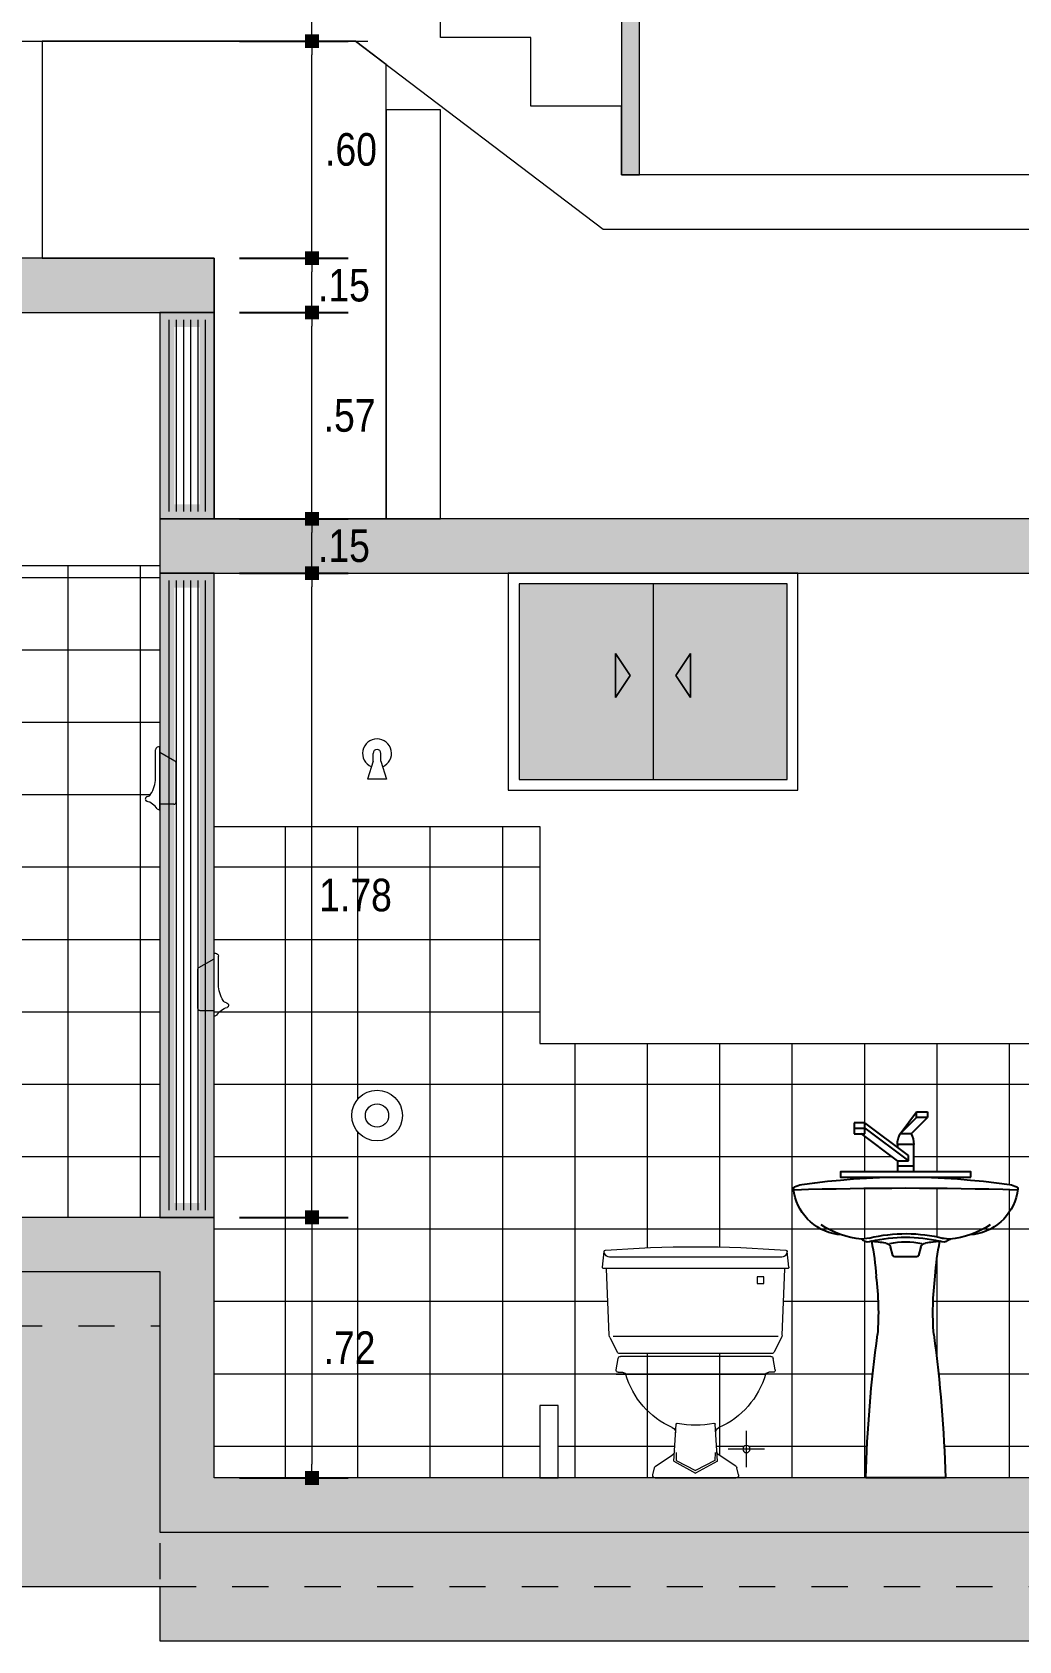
# Model space of a CAD drawing. Header units: millimetres. Extents: x 1555 to 3397, y 790 to 1592.
# Drawn here: x 1701.301 to 1704.026, y 804.462 to 808.907 of the extents above; entities that cross this region are included whole.
import ezdxf

# ---------------------------------------------------------------- set-up
doc = ezdxf.new("R2010")
doc.units = ezdxf.units.MM
for name, pattern in [('CONTINUA', [0]), ('HIDDEN2', [4.7625, 3.175, -1.5875]), ('RAYITAS', [0.375, 0.25, -0.125])]:
    doc.linetypes.add(name, pattern=pattern)
doc.layers.get('0').update_dxf_attribs({"lineweight": 5})
doc.layers.get('Defpoints').update_dxf_attribs({"lineweight": 5})
for name, color, linetype, lineweight in [('0-Hach de Muro Alto', 145, 'Continuous', 5), ('0-Muro Alto', 145, 'Continuous', 5), ('02', 2, 'Continuous', 5), ('BARANDAS', 129, 'Continuous', 9), ('CONCRETO', 139, 'Continuous', 9), ('CONCRETO DE LOSA ALIGERADO', 251, 'Continuous', 5), ('COTAS-01', 7, 'Continuous', 15), ('LOSA STDIO ARQ', 7, 'Continuous', 13), ('MARCO DE VENTANA Y PUERTA', 250, 'Continuous', 13), ('MURO ELEV', 7, 'Continuous', 20), ('PISO DE TERMINADO', 7, 'Continuous', 5), ('PISO LM02', 250, 'Continuous', 18), ('PROYECCION', 147, 'RAYITAS', 9), ('VENTANA ELEV', 144, 'Continuous', 5)]:
    doc.layers.add(name, color=color, linetype=linetype, lineweight=lineweight)
doc.layers.add('0-SANIT', color=139, linetype='CONTINUA')
for name, color, linetype, lineweight, true_color in [('APARATOS-SANITARIOS-02', 7, 'Continuous', 13, 0x474e45), ('BARANDA DETALLES', 7, 'Continuous', 13, 0x818979), ('COLUMNA ELEVACION', 7, 'Continuous', 9, 0x44484a), ('CONCRETO DE  N.P.T.', 7, 'Continuous', 20, 0x4a4747), ('ESCALERA', 7, 'Continuous', 9, 0xb55e94), ('HACH TERRENO NATURAL', 7, 'Continuous', 9, 0x99502e), ('RELLENO DE MURO CORTE', 7, 'Continuous', 5, 0x5b605f), ('TEXTURA SH', 7, 'Continuous', 5, 0x5f8f9f)]:
    doc.layers.add(name, color=color, linetype=linetype, lineweight=lineweight, true_color=true_color)
doc.styles.add('DETALLES', font='techl___.ttf')
doc.dimstyles.new('50$0', dxfattribs={"dimscale": 0, "dimtxt": 0.09, "dimasz": 0.038, "dimexe": 0.1, "dimexo": 0.05, "dimgap": 0.02, "dimtad": 2, "dimtih": 1, "dimtoh": 1, "dimlfac": -1, "dimzin": 4, "dimdsep": 46, "dimtxsty": 'DETALLES', "dimblk": 'BOXFILLED', "dimcen": 2.5, "dimclrd": 256, "dimclre": 256, "dimclrt": 256, "dimazin": 0, "dimtfac": 1, "dimtmove": 0, "dimatfit": 2, "dimldrblk": 'DOT', "dimfxl": 0.2, "dimfxlon": 1, "dimtolj": 1, "dimtzin": 0, "dimlwd": -1, "dimarcsym": 0})
pattern_1 = [(90, (-42.24095, 24.85458), (-0.02, 1e-18), [])]
pattern_2 = [(90, (0, 0), (-0.2, 1e-17), []), (180, (0, 0), (-2e-17, -0.2), [])]

# ---------------------------------------------------------------- blocks, each defined once
blk = doc.blocks.new('08')
at = {"layer": '0-SANIT'}
for p, q in [((87.0451, 233.2309), (87.0521, 233.2072)), ((87.0569, 233.2036), (87.1174, 233.2036)), ((87.0569, 233.2036), (87.0872, 233.2036)), ((87.1222, 233.2072), (87.1293, 233.2309)), ((86.9772, 232.5924), (87.1972, 232.5924))]:
    blk.add_line(p, q, dxfattribs=at)
for centre, radius, start, end in [((86.7807, 233.3922), 0.00355, 169.933, 264.4405), ((86.7827, 233.3919), 0.00562, 114.2434, 169.933), ((86.9192, 233.4065), 0.1426, 186.2712, 261.4036), ((87.0872, 223.7811), 9.6125, 88.1707, 91.8293), ((86.8141, 233.3222), 0.0821, 99.6425, 114.2434), ((87.0872, 231.4095), 2.0141, 81.8127, 98.1873), ((87.2552, 233.4065), 0.1426, 278.5964, 353.7288), ((87.3603, 233.3222), 0.0821, 65.7566, 80.3575), ((87.3916, 233.3919), 0.00562, 10.067, 65.7566), ((87.3937, 233.3922), 0.00355, 275.5595, 10.067), ((86.9923, 233.5022), 0.2519, 236.6591, 263.892), ((87.182, 233.5022), 0.2519, 276.108, 303.3409), ((86.903, 233.2938), 0.0288, 259.6849, 277.9748), ((86.9649, 233.335), 0.0826, 268.2469, 285.285), ((86.962, 233.2398), 0.0125, 48.1724, 82.5315), ((86.9831, 233.2634), 0.0192, 228.1724, 299.5084), ((87.0872, 232.8417), 0.4257, 76.3396, 104.1882), ((87.0872, 232.8417), 0.4159, 76.8563, 103.1437), ((87.1912, 233.2634), 0.0192, 240.4916, 311.8276), ((87.2095, 233.335), 0.0826, 254.715, 274.8522), ((87.2124, 233.2398), 0.0125, 106.4995, 131.8276), ((87.2713, 233.2938), 0.0288, 262.0252, 280.3151), ((86.3674, 233.1154), 0.6388, 3.0981, 11.8606), ((87.0928, 233.8562), 0.6177, 260.6623, 264.3642), ((87.0307, 233.2266), 0.015, 16.5571, 84.3642), ((87.0872, 232.9895), 0.2551, 79.8408, 100.1592), ((87.0569, 233.2086), 0.005, 196.5571, 270), ((87.1174, 233.2086), 0.005, 270, 343.4429), ((87.1437, 233.2266), 0.015, 95.6358, 163.4429), ((87.0815, 233.8562), 0.6177, 275.6358, 279.3377), ((87.8069, 233.1154), 0.6388, 168.1394, 176.9019), ((86.2051, 233.0481), 0.8067, 355.7674, 7.252), ((87.9693, 233.0481), 0.8067, 172.748, 184.2326), ((90.6851, 232.4887), 3.7094, 172.2551, 178.3973), ((83.4893, 232.4887), 3.7094, 1.6027, 7.7449)]:
    blk.add_arc(centre, radius, start, end, dxfattribs=at)
blk = doc.blocks.new('Faucet - single handle front')
for p, q in [((-2, 6), (-2, 5.5)), ((-1, 6), (-2, 6)), ((-1, 5.5), (-1, 6)), ((0.5, 4), (-1, 6)), ((-0.5, 4), (-2, 5.5)), ((-2, 5.5), (-1, 5.5)), ((-1, 5.5), (0.5, 4)), ((-0.25, 2), (3.75, 5)), ((3.75, 4.5), (-0.25, 1.5)), ((3.75, 4.5), (3.75, 5)), ((3.75, 5), (4.75, 5)), ((3.75, 4), (3.75, 4.5)), ((4.75, 4.5), (3.75, 4.5)), ((4.75, 5), (4.75, 4.5)), ((4.75, 4.5), (4.75, 4)), ((-0.75, 3), (0.75, 3)), ((-0.75, 0.5), (-0.75, 3)), ((-0.5, 4), (0.5, 4)), ((0.75, 1.5), (4.08742, 4.003)), ((0.75, 3), (0.75, 2.7386)), ((4.75, 4), (3.75, 4)), ((-0.25, 1.5), (-0.25, 2)), ((0.75, 1.5), (-0.25, 1.5)), ((0.75, 1.5), (0.75, 0.5)), ((-0.75, 1), (0.75, 1))]:
    blk.add_line(p, q)
blk.add_lwpolyline([(-6, 0), (-6, 0.5), (6, 0.5), (6, 0)], close=True)
for centre, start, end in [((1.25426, 3.0302), 151.0646, 180.8629), ((-1.25426, 3.0302), 359.1371, 28.93536)]:
    blk.add_arc(centre, 2.00448, start, end)
blk = doc.blocks.new('A$C595F2AF5')
at = {"layer": 'APARATOS-SANITARIOS-02'}
for p, q in [((-0.2499, 0.0879), (-0.2456, 0.1313)), ((-0.2299, 0.1156), (0.2443, 0.1156)), ((0.2644, 0.0879), (0.26, 0.1313)), ((-0.2469, 0.0846), (0.2614, 0.0846)), ((-0.2314, -0.1001), (-0.2392, 0.0836)), ((-0.1807, 0.0426), (-0.1807, 0.0611)), ((-0.1807, 0.0611), (-0.1623, 0.0611)), ((-0.1623, 0.0611), (-0.1623, 0.0426)), ((0.2458, -0.1001), (0.2536, 0.0836)), ((-0.1623, 0.0426), (-0.1807, 0.0426)), ((-0.2298, -0.1062), (-0.21, -0.1459)), ((-0.2209, -0.1033), (0.2353, -0.1033)), ((0.2442, -0.1062), (0.2244, -0.1459)), ((-0.2126, -0.1952), (-0.207, -0.1641)), ((-0.2028, -0.1503), (0.2172, -0.1503)), ((-0.2001, -0.1583), (0.2145, -0.1583)), ((0.2271, -0.1952), (0.2214, -0.1641)), ((-0.2067, -0.2023), (-0.1945, -0.2023)), ((-0.18, -0.2083), (0.2272, -0.2083)), ((0.2212, -0.2023), (0.2089, -0.2023)), ((-0.053, -0.4483), (-0.047, -0.3461)), ((0.0674, -0.4483), (0.0614, -0.3461)), ((-0.1328, -0.4643), (-0.1328, -0.3643)), ((-0.1827, -0.4143), (-0.0828, -0.4143)), ((-0.1039, -0.4617), (-0.058, -0.4314)), ((-0.0466, -0.4239), (-0.0462, -0.446)), ((0.0611, -0.4239), (0.0607, -0.446)), ((0.1183, -0.4617), (0.0725, -0.4314)), ((-0.111, -0.4858), (-0.1069, -0.4661)), ((-0.053, -0.4483), (0.0072, -0.4809)), ((-0.0462, -0.446), (0.0072, -0.4738)), ((0.0607, -0.446), (0.0072, -0.4738)), ((0.0674, -0.4483), (0.0072, -0.4809)), ((0.1254, -0.4858), (0.1213, -0.4661)), ((0.1186, -0.4943), (-0.1041, -0.4943))]:
    blk.add_line(p, q, dxfattribs=at)
blk.add_circle((-0.1328, -0.4143), 0.01, dxfattribs=at)
for centre, radius, start, end in [((-0.2416, 0.1309), 0.004, 94.4759, 174.2894), ((0.0072, -3.0477), 3.1923, 85.5241, 94.4759), ((0.256, 0.1309), 0.004, 5.7106, 85.5241), ((-0.2288, 0.1324), 0.0168, 183.6833, 273.6926), ((0.2433, 0.1324), 0.0168, 266.3074, 356.3167), ((-0.2469, 0.0876), 0.003, 174.2894, 270), ((-0.2382, 0.0836), 0.001, 90, 182.4366), ((0.2526, 0.0836), 0.001, 357.5634, 90), ((0.2614, 0.0876), 0.003, 270, 5.7106), ((-0.2164, -0.0995), 0.015, 182.4366, 206.5651), ((0.2308, -0.0995), 0.015, 333.4349, 357.5634), ((-0.2028, -0.1423), 0.008, 206.5651, 270), ((-0.2001, -0.1653), 0.007, 90, 169.6952), ((0.2145, -0.1653), 0.007, 10.3048, 90), ((0.2172, -0.1423), 0.008, 270, 333.4349), ((-0.2067, -0.1963), 0.006, 169.6952, 270), ((-0.1968, -0.2145), 0.0124, 29.8813, 79.4105), ((-0.1797, -0.1939), 0.0144, 226.6182, 270.887), ((0.039, -0.141), 0.2349, 196.649, 245.8175), ((-0.0246, -0.141), 0.2349, 294.1825, 343.351), ((0.1942, -0.1939), 0.0144, 269.113, 313.3818), ((0.2112, -0.2145), 0.0124, 100.5895, 150.1187), ((0.2212, -0.1963), 0.006, 270, 10.3048), ((-0.0634, -0.369), 0.015, 356.6335, 65.8175), ((-0.044, -0.3463), 0.003, 78.9143, 176.6335), ((0.0072, -0.0849), 0.2634, 258.9143, 281.0857), ((0.0584, -0.3463), 0.003, 3.3665, 101.0857), ((0.0778, -0.369), 0.015, 114.1825, 183.3665), ((-0.0663, -0.4189), 0.015, 303.4468, 356.6335), ((0.0807, -0.4189), 0.015, 183.3665, 236.5532), ((-0.1041, -0.4873), 0.007, 168.1579, 270), ((-0.1, -0.4675), 0.007, 123.4468, 168.1579), ((0.1144, -0.4675), 0.007, 11.8421, 56.5532), ((0.1186, -0.4873), 0.007, 270, 11.8421)]:
    blk.add_arc(centre, radius, start, end, dxfattribs=at)
blk = doc.blocks.new('javonerac')
at = {"layer": 'APARATOS-SANITARIOS-02'}
for p, q in [((100.6819, 69.157), (100.678, 69.157)), ((100.6819, 68.9831), (100.6819, 69.157)), ((100.6702, 69.0701), (100.6702, 69.1492)), ((100.7239, 69.1177), (100.6819, 69.1414)), ((100.7269, 69.0046), (100.7269, 69.1126)), ((100.721, 68.9988), (100.6819, 68.9988))]:
    blk.add_line(p, q, dxfattribs=at)
for centre, radius, start, end in [((100.678, 69.1492), 0.00782, 90, 180), ((100.721, 69.1126), 0.00586, 0, 60.5241), ((100.5854, 69.0726), 0.0849, 327.023, 358.3114), ((100.6451, 69.0323), 0.0129, 283.4038, 332.7883), ((100.6489, 69.0128), 0.00701, 96.114, 184.9163), ((100.6482, 69.013), 0.00638, 187.8428, 247.5619), ((100.6323, 68.9587), 0.0503, 32.7561, 74.4304), ((100.681, 68.9917), 0.00859, 222.1274, 276.5966), ((100.721, 69.0046), 0.00586, 270, 0)]:
    blk.add_arc(centre, radius, start, end, dxfattribs=at)
blk = doc.blocks.new('_BOXFILLED')
at = {"color": 0, "linetype": 'ByBlock'}
blk.add_line((-0.5, 0), (-1, 0), dxfattribs=at)
blk.add_solid([(-0.5, 0.5), (0.5, 0.5), (-0.5, -0.5), (0.5, -0.5)], dxfattribs=at)
blk = doc.blocks.new('*D449')
at = {"layer": 'COTAS-01', "lineweight": -2, "transparency": 16777216}
for p, q in [((1701.8735, 805.632), (1702.1735, 805.632)), ((1701.8735, 804.912), (1702.1735, 804.912))]:
    blk.add_line(p, q, dxfattribs=at)
at = {"layer": 'COTAS-01', "transparency": 16777216}
blk.add_line((1702.0735, 805.594), (1702.0735, 804.95), dxfattribs=at)
at = {"layer": 'Defpoints', "color": 0, "transparency": 16777216}
for p in [(1701.8031, 805.632), (1701.8031, 804.912), (1702.0735, 804.912)]:
    blk.add_point(p, dxfattribs=at)
at = {"layer": 'COTAS-01', "transparency": 16777216, "xscale": 0.038, "yscale": 0.038, "zscale": 0.038}
for p, rotation in [((1702.0735, 805.632), 90), ((1702.0735, 804.912), 270)]:
    blk.add_blockref('_BOXFILLED', p, dxfattribs=dict(at, rotation=rotation))
at = {"layer": 'COTAS-01', "transparency": 16777216, "insert": (1702.1771, 805.272), "char_height": 0.09, "attachment_point": 5, "style": 'DETALLES'}
blk.add_mtext('\\A1;.72', dxfattribs=at)
blk = doc.blocks.new('_Dot')
at = {"layer": '02', "color": 0, "lineweight": -2}
blk.add_line((-0.5, 0), (-1, 0), dxfattribs=at)
at = {"layer": '02', "color": 0, "const_width": 0.5}
blk.add_lwpolyline([(-0.25, 0, 1), (0.25, 0, 1)], format="xyb", close=True, dxfattribs=at)
blk = doc.blocks.new('*D485')
at = {"layer": 'COTAS-01', "lineweight": -2, "transparency": 16777216}
for p, q in [((1701.8735, 807.412), (1702.1735, 807.412)), ((1701.8735, 805.632), (1702.1735, 805.632))]:
    blk.add_line(p, q, dxfattribs=at)
at = {"layer": 'COTAS-01', "transparency": 16777216}
blk.add_line((1702.0735, 805.67), (1702.0735, 807.374), dxfattribs=at)
at = {"layer": 'Defpoints', "color": 0, "transparency": 16777216}
for p in [(1701.8031, 807.412), (1702.0735, 807.412), (1701.8031, 805.632)]:
    blk.add_point(p, dxfattribs=at)
at = {"layer": 'COTAS-01', "transparency": 16777216, "xscale": 0.038, "yscale": 0.038, "zscale": 0.038}
for p, rotation in [((1702.0735, 807.412), 90), ((1702.0735, 805.632), 270)]:
    blk.add_blockref('_BOXFILLED', p, dxfattribs=dict(at, rotation=rotation))
at = {"layer": 'COTAS-01', "transparency": 16777216, "insert": (1702.1937, 806.522), "char_height": 0.09, "attachment_point": 5, "style": 'DETALLES'}
blk.add_mtext('\\A1;1.78', dxfattribs=at)
blk = doc.blocks.new('*D486')
at = {"layer": 'COTAS-01', "lineweight": -2, "transparency": 16777216}
for p, q in [((1701.8735, 807.562), (1702.1735, 807.562)), ((1701.8735, 807.412), (1702.1735, 807.412))]:
    blk.add_line(p, q, dxfattribs=at)
at = {"layer": 'COTAS-01', "transparency": 16777216}
blk.add_line((1702.0735, 807.45), (1702.0735, 807.524), dxfattribs=at)
at = {"layer": 'Defpoints', "color": 0, "transparency": 16777216}
for p in [(1701.8031, 807.562), (1702.0735, 807.562), (1701.8031, 807.412)]:
    blk.add_point(p, dxfattribs=at)
at = {"layer": 'COTAS-01', "transparency": 16777216, "xscale": 0.038, "yscale": 0.038, "zscale": 0.038}
for p, rotation in [((1702.0735, 807.562), 90), ((1702.0735, 807.412), 270)]:
    blk.add_blockref('_BOXFILLED', p, dxfattribs=dict(at, rotation=rotation))
at = {"layer": 'COTAS-01', "transparency": 16777216, "insert": (1702.1617, 807.487), "char_height": 0.09, "attachment_point": 5, "style": 'DETALLES'}
blk.add_mtext('\\A1;.15', dxfattribs=at)
blk = doc.blocks.new('*D487')
at = {"layer": 'COTAS-01', "lineweight": -2, "transparency": 16777216}
for p, q in [((1701.8735, 808.132), (1702.1735, 808.132)), ((1701.8735, 807.562), (1702.1735, 807.562))]:
    blk.add_line(p, q, dxfattribs=at)
at = {"layer": 'COTAS-01', "transparency": 16777216}
blk.add_line((1702.0735, 807.6), (1702.0735, 808.094), dxfattribs=at)
at = {"layer": 'Defpoints', "color": 0, "transparency": 16777216}
for p in [(1701.8031, 808.132), (1702.0735, 808.132), (1701.8031, 807.562)]:
    blk.add_point(p, dxfattribs=at)
at = {"layer": 'COTAS-01', "transparency": 16777216, "xscale": 0.038, "yscale": 0.038, "zscale": 0.038}
for p, rotation in [((1702.0735, 808.132), 90), ((1702.0735, 807.562), 270)]:
    blk.add_blockref('_BOXFILLED', p, dxfattribs=dict(at, rotation=rotation))
at = {"layer": 'COTAS-01', "transparency": 16777216, "insert": (1702.1774, 807.847), "char_height": 0.09, "attachment_point": 5, "style": 'DETALLES'}
blk.add_mtext('\\A1;.57', dxfattribs=at)
blk = doc.blocks.new('*D488')
at = {"layer": 'COTAS-01', "lineweight": -2, "transparency": 16777216}
for p, q in [((1701.8735, 808.282), (1702.1735, 808.282)), ((1701.8735, 808.132), (1702.1735, 808.132))]:
    blk.add_line(p, q, dxfattribs=at)
at = {"layer": 'COTAS-01', "transparency": 16777216}
blk.add_line((1702.0735, 808.17), (1702.0735, 808.244), dxfattribs=at)
at = {"layer": 'Defpoints', "color": 0, "transparency": 16777216}
for p in [(1701.8031, 808.282), (1702.0735, 808.282), (1701.8031, 808.132)]:
    blk.add_point(p, dxfattribs=at)
at = {"layer": 'COTAS-01', "transparency": 16777216, "xscale": 0.038, "yscale": 0.038, "zscale": 0.038}
for p, rotation in [((1702.0735, 808.282), 90), ((1702.0735, 808.132), 270)]:
    blk.add_blockref('_BOXFILLED', p, dxfattribs=dict(at, rotation=rotation))
at = {"layer": 'COTAS-01', "transparency": 16777216, "insert": (1702.1617, 808.207), "char_height": 0.09, "attachment_point": 5, "style": 'DETALLES'}
blk.add_mtext('\\A1;.15', dxfattribs=at)
blk = doc.blocks.new('*D489')
at = {"layer": 'COTAS-01', "lineweight": -2, "transparency": 16777216}
for p, q in [((1701.8735, 808.882), (1702.1735, 808.882)), ((1701.8735, 808.282), (1702.1735, 808.282))]:
    blk.add_line(p, q, dxfattribs=at)
at = {"layer": 'COTAS-01', "transparency": 16777216}
blk.add_line((1702.0735, 808.32), (1702.0735, 808.844), dxfattribs=at)
at = {"layer": 'Defpoints', "color": 0, "transparency": 16777216}
for p in [(1701.7392, 808.882), (1702.0735, 808.882), (1701.8031, 808.282)]:
    blk.add_point(p, dxfattribs=at)
at = {"layer": 'COTAS-01', "transparency": 16777216, "xscale": 0.038, "yscale": 0.038, "zscale": 0.038}
for p, rotation in [((1702.0735, 808.882), 90), ((1702.0735, 808.282), 270)]:
    blk.add_blockref('_BOXFILLED', p, dxfattribs=dict(at, rotation=rotation))
at = {"layer": 'COTAS-01', "transparency": 16777216, "insert": (1702.1813, 808.582), "char_height": 0.09, "attachment_point": 5, "style": 'DETALLES'}
blk.add_mtext('\\A1;.60', dxfattribs=at)
blk = doc.blocks.new('*D490')
at = {"layer": 'COTAS-01', "lineweight": -2, "transparency": 16777216}
for p, q in [((1701.8735, 809.082), (1702.1735, 809.082)), ((1701.8735, 808.882), (1702.1735, 808.882))]:
    blk.add_line(p, q, dxfattribs=at)
at = {"layer": 'COTAS-01', "transparency": 16777216}
blk.add_line((1702.0735, 808.92), (1702.0735, 809.044), dxfattribs=at)
at = {"layer": 'Defpoints', "color": 0, "transparency": 16777216}
for p in [(1701.7615, 809.082), (1702.0735, 809.082), (1701.7392, 808.882)]:
    blk.add_point(p, dxfattribs=at)
at = {"layer": 'COTAS-01', "transparency": 16777216, "xscale": 0.038, "yscale": 0.038, "zscale": 0.038}
for p, rotation in [((1702.0735, 809.082), 90), ((1702.0735, 808.882), 270)]:
    blk.add_blockref('_BOXFILLED', p, dxfattribs=dict(at, rotation=rotation))
at = {"layer": 'COTAS-01', "transparency": 16777216, "insert": (1702.1776, 808.982), "char_height": 0.09, "attachment_point": 5, "style": 'DETALLES'}
blk.add_mtext('\\A1;.20', dxfattribs=at)

msp = doc.modelspace()

# ---------------------------------------------------------------- hatches: boundary and pattern name
at = {"layer": 'BARANDA DETALLES'}
h = msp.add_hatch(color=256, dxfattribs=at)
h.set_gradient(color1=(129, 137, 121), one_color=1, tint=1, name='CYLINDER')
h.paths.add_polyline_path([(1702.97814, 809.36204), (1702.92814, 809.36204), (1702.92814, 808.51204), (1702.97814, 808.51204)])
at = {"layer": 'CONCRETO', "ltscale": 0.05}
h = msp.add_hatch(dxfattribs=at)
h.set_pattern_fill('CONCRT,_O', color=256, scale=0.08, angle=75, pattern_type=2)
h.set_pattern_definition([(75, (811.03091, -700.49724), (-0.0565685425, 0.0979795897), [0.004, -0.028, 0, -0.04, 0, -0.008]), (75, (811.00773, -700.49103), (-0.0565685425, 0.0979795897), [0, -0.028, 0.004, -0.04, 0, -0.008]), (75, (810.992275, -700.48689), (-0.0565685425, 0.0979795897), [0, -0.032, 0, -0.036, 0.004, -0.008]), (75, (810.961366, -700.47861), (-0.0565685425, 0.0979795897), [0, -0.032, 0.004, -0.036, 0, -0.008]), (165, (811.03478, -700.49828), (-0.0979795897, -0.0565685425), [0.004, -0.076]), (165, (811.04306, -700.46737), (-0.0979795897, -0.0565685425), [-0.028, 0.004, -0.024, 0, -0.02, 0.004]), (165, (811.05341, -700.42873), (-0.0979795897, -0.0565685425), [0, -0.04, 0.004, -0.02, 0, -0.016]), (165, (811.036847, -700.49055), (-0.0489897949, -0.02828427125), [0, -0.012, 0, -0.012, 0, -0.016]), (165, (811.035054, -700.48179), (-0.0489897949, -0.02828427125), [0, -0.016, 0, -0.012, 0, -0.012]), (165, (811.040988, -700.475096), (-0.0489897949, -0.02828427125), [0, -0.016, 0, -0.016, 0, -0.008]), (165, (811.0374, -700.45757), (-0.0489897949, -0.02828427125), [0, -0.012, 0, -0.016, 0, -0.012]), (120, (811.034776, -700.49828), (-0.077274066, 0.0207055236), [0.0056568, -0.03394112, 0.0056568, -0.0678823648]), (210, (811.04306, -700.46737), (-0.077274066, 0.0207055236), [-0.056568, 0.0056568, -0.0452554848, 0.0056568])])
h.paths.add_polyline_path([(1691.22814, 805.58204), (1691.22814, 805.48204), (1701.65314, 805.48204), (1701.65314, 804.76204), (1709.12814, 804.76204), (1709.12814, 804.86204), (1701.75314, 804.86204), (1701.75314, 805.58204)])
at = {"layer": 'CONCRETO DE  N.P.T.', "ltscale": 0.05}
h = msp.add_hatch(dxfattribs=at)
h.set_pattern_fill('SAND,_O', color=256, scale=0.05, pattern_type=2)
h.set_pattern_definition([(0, (810.89244, -699.956745), (0.0295, 0.0215), [0, -0.012, 0, -0.016, 0, -0.028]), (10, (810.91294, -699.933745), (0.01654435144, 0.0415034268), [0, -0.031, 0, -0.007, 0, -0.0265]), (20, (810.89594, -699.938745), (0.0105370084, 0.0485306239), [0, -0.0215, 0, -0.0145, 0, -0.0315]), (30, (810.91544, -699.943745), (0.0011865335, 0.0399448637), [0, -0.028, 0, -0.0355, 0, -0.0255]), (40, (810.90694, -699.948745), (0.01400418, 0.04242797358), [0, -0.0205, 0, -0.0165, 0, -0.0285]), (50, (810.92794, -699.953745), (-0.00770419094, 0.03126732227), [0, -0.006, 0, -0.0395, 0, -0.0235]), (60, (810.91844, -699.958745), (-0.007511851, 0.05398909236), [0, -0.0075, 0, -0.0235, 0, -0.027]), (70, (810.90644, -699.963745), (-0.01408848712, 0.02853970095), [0, -0.014, 0, -0.016, 0, -0.0365]), (80, (810.90994, -699.968745), (-0.01709383663, 0.03550775618), [0, -0.018, 0, -0.0215]), (90, (810.93144, -699.973745), (-0.0335, 0.023), [0, -0.0275, 0, -0.0155, 0, -0.0365]), (100, (810.88944, -699.968745), (-0.0302947045, 0.01344361854), [0, -0.014, 0, -0.029, 0, -0.033]), (110, (810.89444, -699.963745), (-0.0313622299, 0.0247671261), [0, -0.024, 0, -0.019, 0, -0.0265]), (120, (810.89944, -699.958745), (-0.0445967875, 0.01524390183), [0, -0.033, 0, -0.0105, 0, -0.038]), (130, (810.90444, -699.953745), (-0.0330326731, -0.00030415074), [0, -0.019, 0, -0.007, 0, -0.039]), (140, (810.90944, -699.948745), (-0.0519419007, -0.0066737509), [0, -0.0055, 0, -0.029, 0, -0.024]), (150, (810.91444, -699.943745), (-0.0401996732, -0.0166278764), [0, -0.014, 0, -0.0165, 0, -0.032]), (160, (810.91944, -699.938745), (-0.0494754931, -0.0277520374), [0, -0.0295, 0, -0.012, 0, -0.0205]), (170, (810.92444, -699.933745), (-0.02423954834, -0.02517328537), [0, -0.019, 0, -0.011, 0, -0.0385])])
h.paths.add_polyline_path([(1691.22814, 805.63204), (1691.22814, 805.58204), (1701.75314, 805.58204), (1701.75314, 804.86204), (1709.12814, 804.86204), (1709.12814, 804.91204), (1701.80314, 804.91204), (1701.80314, 805.63204)])
at = {"layer": 'CONCRETO DE LOSA ALIGERADO'}
h = msp.add_hatch(dxfattribs=at)
h.set_pattern_fill('CONCRETE', color=256, scale=0.18, style=0, pattern_type=2)
h.set_pattern_definition([(45, (278.07152, -152.53858), (0, 0.180000819), [0.0254556, -0.050913, 0.0127278, -0.0763668, 0.0254556, -0.063639641]), (135, (278.18852, -152.52958), (-0.180000819, 0), [0.02545578, -0.0381834, 0.0127278, -0.063639, 0.02545578, -0.089096681]), (63.434949, (278.04452, -152.56558), (9e-12, 0.18), [0.020124, -0.080496, 0.020124, -0.080502118]), (116.565051, (278.04452, -152.56558), (-7e-11, 0.18), [0.020124, -0.080496, 0.020124, -0.080502118]), (0, (278.04452, -152.54758), (0, 0.18), [0.009, -0.072, 0.018, -0.072, 0.009]), (0, (278.04452, -152.52058), (0, 0.18), [-0.027, 0.018, -0.072, 0, -0.063, 0]), (0, (278.04452, -152.51158), (0, 0.18), [-0.072, 0, -0.054, 0.018, -0.036, 0]), (0, (278.04452, -152.48458), (0, 0.18), [-0.036, 0, -0.045, 0.018, -0.081, 0]), (0, (278.04452, -152.45758), (0, 0.18), [-0.036, 0.018, -0.072, 0.018, -0.036, 0]), (0, (278.04452, -152.41258), (0, 0.18), [-0.027, 0.018, -0.036, 0, -0.099, 0]), (0, (278.04452, -152.40358), (0, 0.18), [-0.036, 0, -0.108, 0.018, -0.018, 0]), (90, (278.05352, -152.52958), (-0.18, 0), [-0.054, 0, -0.054, 0, -0.072, 0]), (90, (278.07152, -152.56558), (-0.18, 0), [-0.027, 0.018, -0.072, 0, -0.063, 0]), (90, (278.08952, -152.56558), (-0.18, 0), [-0.072, 0, -0.063, 0.018, -0.027, 0]), (90, (278.18852, -152.56558), (-0.18, 0), [-0.036, 0.018, -0.09, 0.018, -0.018, 0]), (90, (278.06252, -152.54758), (-0.18, 0), [-0.054, 0, -0.063, 0, -0.063, 0]), (90, (278.08052, -152.54758), (-0.18, 0), [-0.045, 0, -0.099, 0, -0.036, 0]), (90, (278.09852, -152.53858), (-0.18, 0), [-0.09, 0, -0.027, 0, -0.063, 0]), (90, (278.10752, -152.55658), (-0.18, 0), [-0.081, 0, -0.036, 0, -0.045, 0]), (90, (278.12552, -152.52958), (-0.18, 0), [-0.072, 0, -0.027, 0, -0.072, 0]), (90, (278.13452, -152.52058), (-0.18, 0), [-0.081, 0, -0.036, 0, -0.063, 0]), (90, (278.14352, -152.56558), (-0.18, 0), [-0.108, 0, -0.045, 0, -0.027, 0]), (90, (278.15252, -152.53858), (-0.18, 0), [-0.036, 0, -0.072, 0, -0.072, 0]), (90, (278.16152, -152.54758), (-0.18, 0), [-0.081, 0, -0.045, 0, -0.054, 0]), (90, (278.17052, -152.55658), (-0.18, 0), [-0.072, 0, -0.054, 0, -0.054, 0]), (90, (278.18852, -152.54758), (-0.18, 0), [-0.054, 0, -0.054, 0, -0.072, 0]), (90, (278.20652, -152.53858), (-0.18, 0), [-0.072, 0, -0.036, 0, -0.072, 0]), (90, (278.21552, -152.52958), (-0.18, 0), [-0.027, 0, -0.108, 0, -0.045, 0])])
h.paths.add_polyline_path([(1699.22814, 808.28204), (1699.22814, 808.13204), (1701.80314, 808.13204), (1701.80314, 808.28204)])
h = msp.add_hatch(dxfattribs=at)
h.set_pattern_fill('CONCRETE', color=256, scale=0.18, style=0, pattern_type=2)
h.set_pattern_definition([(45, (280.64652, -153.25858), (0, 0.180000819), [0.0254556, -0.050913, 0.0127278, -0.0763668, 0.0254556, -0.063639641]), (135, (280.76352, -153.24958), (-0.180000819, 0), [0.02545578, -0.0381834, 0.0127278, -0.063639, 0.02545578, -0.089096681]), (63.434949, (280.61952, -153.28558), (9e-12, 0.18), [0.020124, -0.080496, 0.020124, -0.080502118]), (116.565051, (280.61952, -153.28558), (-7e-11, 0.18), [0.020124, -0.080496, 0.020124, -0.080502118]), (0, (280.61952, -153.26758), (0, 0.18), [0.009, -0.072, 0.018, -0.072, 0.009]), (0, (280.61952, -153.24058), (0, 0.18), [-0.027, 0.018, -0.072, 0, -0.063, 0]), (0, (280.61952, -153.23158), (0, 0.18), [-0.072, 0, -0.054, 0.018, -0.036, 0]), (0, (280.61952, -153.20458), (0, 0.18), [-0.036, 0, -0.045, 0.018, -0.081, 0]), (0, (280.61952, -153.17758), (0, 0.18), [-0.036, 0.018, -0.072, 0.018, -0.036, 0]), (0, (280.61952, -153.13258), (0, 0.18), [-0.027, 0.018, -0.036, 0, -0.099, 0]), (0, (280.61952, -153.12358), (0, 0.18), [-0.036, 0, -0.108, 0.018, -0.018, 0]), (90, (280.62852, -153.24958), (-0.18, 0), [-0.054, 0, -0.054, 0, -0.072, 0]), (90, (280.64652, -153.28558), (-0.18, 0), [-0.027, 0.018, -0.072, 0, -0.063, 0]), (90, (280.66452, -153.28558), (-0.18, 0), [-0.072, 0, -0.063, 0.018, -0.027, 0]), (90, (280.76352, -153.28558), (-0.18, 0), [-0.036, 0.018, -0.09, 0.018, -0.018, 0]), (90, (280.63752, -153.26758), (-0.18, 0), [-0.054, 0, -0.063, 0, -0.063, 0]), (90, (280.65552, -153.26758), (-0.18, 0), [-0.045, 0, -0.099, 0, -0.036, 0]), (90, (280.67352, -153.25858), (-0.18, 0), [-0.09, 0, -0.027, 0, -0.063, 0]), (90, (280.68252, -153.27658), (-0.18, 0), [-0.081, 0, -0.036, 0, -0.045, 0]), (90, (280.70052, -153.24958), (-0.18, 0), [-0.072, 0, -0.027, 0, -0.072, 0]), (90, (280.70952, -153.24058), (-0.18, 0), [-0.081, 0, -0.036, 0, -0.063, 0]), (90, (280.71852, -153.28558), (-0.18, 0), [-0.108, 0, -0.045, 0, -0.027, 0]), (90, (280.72752, -153.25858), (-0.18, 0), [-0.036, 0, -0.072, 0, -0.072, 0]), (90, (280.73652, -153.26758), (-0.18, 0), [-0.081, 0, -0.045, 0, -0.054, 0]), (90, (280.74552, -153.27658), (-0.18, 0), [-0.072, 0, -0.054, 0, -0.054, 0]), (90, (280.76352, -153.26758), (-0.18, 0), [-0.054, 0, -0.054, 0, -0.072, 0]), (90, (280.78152, -153.25858), (-0.18, 0), [-0.072, 0, -0.036, 0, -0.072, 0]), (90, (280.79052, -153.24958), (-0.18, 0), [-0.027, 0, -0.108, 0, -0.045, 0])])
h.paths.add_polyline_path([(1701.65314, 807.41204), (1704.27814, 807.41204), (1704.27814, 807.56204), (1701.65314, 807.56204)])
at = {"layer": 'HACH TERRENO NATURAL'}
h = msp.add_hatch(dxfattribs=at)
h.set_pattern_fill('EARTH', color=256, scale=0.04, angle=30, style=0)
h.set_pattern_definition([(30, (-30.55552, 0), (0.092970453, 0.346970453), [0.254, -0.254]), (30, (-30.60315, 0.0825), (0.092970453, 0.346970453), [0.254, -0.254]), (30, (-30.65077, 0.16498), (0.092970453, 0.346970453), [0.254, -0.254]), (120, (-30.63915, 0.20835), (-0.346970453, 0.092970453), [0.254, -0.254]), (120, (-30.55666, 0.25597), (-0.346970453, 0.092970453), [0.254, -0.254]), (120, (-30.47418, 0.3036), (-0.346970453, 0.092970453), [0.254, -0.254])])
h.paths.add_polyline_path([(1689.35293, 804.88204), (1689.35293, 805.18204), (1690.37814, 805.18204), (1690.37814, 805.33204), (1691.22814, 805.33204), (1691.22814, 805.48204), (1701.65314, 805.48204), (1701.65314, 804.76204), (1709.12814, 804.76204), (1709.12814, 804.61204), (1704.42814, 804.61204), (1704.42814, 804.46204), (1701.65314, 804.46204), (1701.65314, 804.61204), (1691.22814, 804.61204), (1691.22814, 805.03204), (1690.52814, 805.03204), (1690.52814, 804.88204)])
at = {"layer": 'PISO DE TERMINADO'}
h = msp.add_hatch(color=142, dxfattribs=at)
h.set_gradient(color1=(43, 165, 202), one_color=1, tint=1)
h.paths.add_polyline_path([(1703.38564, 807.38204), (1702.64564, 807.38204), (1702.64564, 806.84204), (1703.38564, 806.84204)])
at = {"layer": 'RELLENO DE MURO CORTE'}
h = msp.add_hatch(dxfattribs=at)
h.set_pattern_fill('_USER', color=256, scale=0.02, angle=90, style=0, pattern_type=0)
h.set_pattern_definition(pattern_1)
h.paths.add_polyline_path([(1701.78314, 808.11204), (1701.67314, 808.11204), (1701.67314, 807.58204), (1701.78314, 807.58204)])
h = msp.add_hatch(dxfattribs=at)
h.set_pattern_fill('_USER', color=256, scale=0.02, angle=90, style=0, pattern_type=0)
h.set_pattern_definition(pattern_1)
h.paths.add_polyline_path([(1701.78314, 807.39204), (1701.67314, 807.39204), (1701.67314, 805.65204), (1701.78314, 805.65204)])
at = {"layer": 'TEXTURA SH'}
h = msp.add_hatch(dxfattribs=at)
h.set_pattern_fill('_USER', color=256, scale=0.2, angle=90, style=0, double=1, pattern_type=0)
h.set_pattern_definition(pattern_2)
h.paths.add_polyline_path([(1701.65314, 806.75793, -0.3176272), (1701.64444, 806.76268, 0.1646709), (1701.61827, 806.78157, -0.3244983), (1701.61308, 806.78698, -0.4081041), (1701.61932, 806.79455, 0.1574969), (1701.62607, 806.79865, 0.1465115), (1701.64142, 806.84488), (1701.64142, 806.92402, -0.4142136), (1701.64923, 806.93184), (1701.65314, 806.93184), (1701.65314, 807.41204), (1701.65314, 807.43204), (1700.75314, 807.43204), (1700.75314, 806.83204), (1699.22814, 806.83204), (1699.22814, 805.63204), (1699.63314, 805.63204, -0.0268068), (1699.66553, 806.02817, 0.0501532), (1699.66127, 806.18955, 0.0382523), (1699.64857, 806.28632, -0.3217193), (1699.62628, 806.28872, 0.1780193), (1699.61833, 806.29207, 0.0684519), (1699.64071, 806.29448, -0.1232827), (1699.84748, 806.29401, 0.0761372), (1699.87242, 806.29233, 0.0521535), (1699.92331, 806.30485, 0.0705027), (1699.93139, 806.30488, 0.3377696), (1700.05266, 806.42823, 0.0160107), (1699.4372, 806.42834, -0.4189018), (1699.43325, 806.4315, 0.3463371), (1699.55596, 806.30473, 0.0610836), (1699.56297, 806.30485, 0.055536), (1699.61723, 806.29188, -0.1995206), (1699.62628, 806.28872, 0.3217193), (1699.64857, 806.28632, -0.1152059), (1699.83771, 806.28632, 0.3699824), (1699.86227, 806.29113, 0.0067716), (1699.86905, 806.29188, 0.1995206), (1699.86, 806.28872, -0.3217193), (1699.83771, 806.28632, 0.0382523), (1699.82501, 806.18955, 0.0501532), (1699.82075, 806.02817, -0.0268068), (1699.85314, 805.63204), (1700.70314, 805.63204), (1700.70314, 805.83204), (1700.75314, 805.83204), (1700.75314, 805.63204), (1701.65314, 805.63204)])
h.paths.add_polyline_path([(1701.1331, 806.6334, -1), (1701.27318, 806.6334, -1)], flags=16)
h.paths.add_polyline_path([(1701.17104, 806.6334, -1), (1701.23524, 806.6334, -1)], flags=0)
h.paths.add_polyline_path([(1700.58027, 806.21424, -0.4437164), (1700.57728, 806.21095), (1700.5696, 806.21095), (1700.56174, 806.02618, -0.1056707), (1700.56017, 806.02011), (1700.54032, 805.98041, -0.284079), (1700.53316, 805.97598), (1700.11312, 805.97598, -0.284079), (1700.10596, 805.98041), (1700.08611, 806.02011, -0.1056707), (1700.08454, 806.02618), (1700.07668, 806.21095), (1700.069, 806.21095, -0.4437164), (1700.06601, 806.21424), (1700.07035, 806.25761, -0.3630491), (1700.07401, 806.2612, -0.0390792), (1700.57227, 806.2612, -0.3630491), (1700.57593, 806.25761)], flags=16)
h.paths.add_polyline_path([(1700.5581, 806.24194), (1700.08818, 806.24194, -0.0322352), (1700.08602, 806.24194), (1700.56026, 806.24194, -0.0322352)], flags=0)
h.paths.add_polyline_path([(1700.12937, 805.91971, 0.2198861), (1700.2587, 805.77102, -0.3113887), (1700.26753, 805.75645), (1700.26892, 805.78016, -0.4542476), (1700.27249, 805.78293, 0.097044), (1700.37379, 805.78293, -0.4542476), (1700.37736, 805.78016), (1700.37875, 805.75645, -0.3113887), (1700.38758, 805.77102, 0.2178912), (1700.5164, 805.91799), (1700.13619, 805.91799, -0.1240474)], flags=16)
h.paths.add_polyline_path([(1700.15367, 806.16895), (1700.13517, 806.16895), (1700.13517, 806.18745), (1700.15367, 806.18745)], flags=0)
h.paths.add_polyline_path([(1700.19316, 805.71203, -1), (1700.17316, 805.71203, -1)], flags=16)
h.paths.add_polyline_path([(1699.56314, 806.46321), (1699.56314, 806.47821), (1699.72064, 806.47821), (1699.72063, 806.55412, -0.1269277), (1699.72814, 806.58321), (1699.68314, 806.62821), (1699.68314, 806.64321), (1699.71314, 806.64321), (1699.75814, 806.58321, -0.1269258), (1699.76565, 806.55412), (1699.76564, 806.54571), (1699.85564, 806.61321), (1699.88564, 806.61321), (1699.88564, 806.59821), (1699.88564, 806.58321), (1699.86564, 806.58321), (1699.76564, 806.50821), (1699.76564, 806.47821), (1699.92314, 806.47821), (1699.92314, 806.46321)], flags=16)
h = msp.add_hatch(dxfattribs=at)
h.set_pattern_fill('_USER', color=256, scale=0.2, angle=90, style=0, double=1, pattern_type=0)
h.set_pattern_definition(pattern_2)
h.paths.add_polyline_path([(1704.12814, 806.11204), (1702.70314, 806.11204), (1702.70314, 806.71204), (1701.80314, 806.71204), (1701.80314, 805.63204), (1701.80314, 804.91204), (1702.70314, 804.91204), (1702.70314, 805.11204), (1702.75314, 805.11204), (1702.75314, 804.91204), (1703.02178, 804.91204, -0.47613), (1703.01493, 804.92047), (1703.01907, 804.94022, -0.1976025), (1703.02206, 804.94462), (1703.06788, 804.97489, 0.236329), (1703.07459, 804.98652), (1703.07892, 805.06016, -0.4542476), (1703.08249, 805.06293, 0.097044), (1703.18379, 805.06293, -0.4542476), (1703.18736, 805.06016), (1703.19169, 804.98652, 0.236329), (1703.1984, 804.97489), (1703.24422, 804.94462, -0.1976025), (1703.24721, 804.94022), (1703.25135, 804.92047, -0.47613), (1703.2445, 804.91204), (1703.60314, 804.91204, -0.0268068), (1703.63553, 805.30817, 0.0501532), (1703.63127, 805.46955, 0.0382523), (1703.61857, 805.56632, -0.3217193), (1703.59628, 805.56872, 0.1780193), (1703.58833, 805.57207, 0.0684519), (1703.61071, 805.57448, -0.1232827), (1703.81748, 805.57401, 0.0761372), (1703.84242, 805.57233, -0.0076364), (1703.83478, 805.57139, 0.1109665), (1703.83, 805.56872, -0.3217193), (1703.80771, 805.56632, 0.0382523), (1703.79501, 805.46955, 0.0501532), (1703.79075, 805.30817, -0.0268068), (1703.82314, 804.91204), (1704.12814, 804.91204)])
h.paths.add_polyline_path([(1702.1831, 805.9134, -1), (1702.32318, 805.9134, -1)], flags=16)
h.paths.add_polyline_path([(1702.88035, 805.53761, -0.3630491), (1702.88401, 805.5412, -0.0390792), (1703.38227, 805.5412, -0.3630491), (1703.38593, 805.53761), (1703.39027, 805.49424, -0.4437164), (1703.38728, 805.49095), (1703.3796, 805.49095), (1703.37174, 805.30618, -0.1056707), (1703.37017, 805.30011), (1703.35032, 805.26041, -0.284079), (1703.34316, 805.25598), (1702.92312, 805.25598, -0.284079), (1702.91596, 805.26041), (1702.89611, 805.30011, -0.1056707), (1702.89454, 805.30618), (1702.88668, 805.49095), (1702.879, 805.49095, -0.4437164), (1702.87601, 805.49424)], flags=16)
h.paths.add_polyline_path([(1702.22104, 805.9134, -1), (1702.28524, 805.9134, -1)], flags=0)
h.paths.add_polyline_path([(1702.93774, 805.20073, -0.0705128), (1702.93988, 805.19799), (1702.94619, 805.19799, -0.1581936)], flags=16)
h.paths.add_polyline_path([(1703.30261, 805.46745), (1703.32111, 805.46745), (1703.32111, 805.44895), (1703.30261, 805.44895)], flags=0)
h.paths.add_polyline_path([(1703.72814, 805.86321), (1703.77314, 805.90821), (1703.74314, 805.90821), (1703.69814, 805.86321)], flags=16)
h.paths.add_polyline_path([(1703.40314, 805.71247, -0.2478898), (1703.40636, 805.71661, -0.070432), (1703.42847, 805.72299, -0.0354689), (1703.71314, 805.74321), (1703.53314, 805.74321), (1703.53314, 805.75821), (1703.69064, 805.75821), (1703.69064, 805.78821), (1703.59064, 805.86321), (1703.57064, 805.86321), (1703.57064, 805.87821), (1703.57064, 805.89321), (1703.60064, 805.89321), (1703.69064, 805.82571), (1703.69064, 805.83321), (1703.73564, 805.83321), (1703.73564, 805.75821), (1703.89314, 805.75821), (1703.89314, 805.74321), (1703.71314, 805.74321, -0.0357389), (1703.99996, 805.72268, -0.0637947), (1704.01992, 805.71661, -0.2478898), (1704.02314, 805.71247, -0.4732854), (1704.01953, 805.70833, 0.0159294), (1703.4072, 805.70834, -0.516579)], flags=16)
h.paths.add_polyline_path([(1703.28312, 804.99203, -1), (1703.26312, 804.99203, -1)], flags=16)
at = {"layer": 'VENTANA ELEV'}
h = msp.add_hatch(color=256, dxfattribs=at)
h.dxf.hatch_style = 1
h.paths.add_polyline_path([(1702.91222, 807.18983), (1702.91222, 807.06833), (1702.95272, 807.12908)])
h = msp.add_hatch(color=256, dxfattribs=at)
h.dxf.hatch_style = 1
h.paths.add_polyline_path([(1703.11906, 807.18983), (1703.11906, 807.06833), (1703.07856, 807.12908)])

# ---------------------------------------------------------------- linework, layer by layer
at = {"layer": '0-Hach de Muro Alto', "const_width": 0.04}
for points in [[(1701.78314, 808.11204), (1701.67314, 808.11204), (1701.67314, 807.58204), (1701.78314, 807.58204)], [(1701.78314, 807.39204), (1701.67314, 807.39204), (1701.67314, 805.65204), (1701.78314, 805.65204)]]:
    msp.add_lwpolyline(points, close=True, dxfattribs=at)
at = {"layer": '0-Muro Alto'}
for points in [[(1701.80314, 808.13204), (1701.65314, 808.13204), (1701.65314, 807.56204), (1701.80314, 807.56204)], [(1701.80314, 807.41204), (1701.65314, 807.41204), (1701.65314, 805.63204), (1701.80314, 805.63204)]]:
    msp.add_lwpolyline(points, close=True, dxfattribs=at)
at = {"layer": 'APARATOS-SANITARIOS-02'}
for p, q in [((1702.2425, 806.8928), (1702.2425, 806.914)), ((1702.26378, 806.8928), (1702.26378, 806.914)), ((1702.2425, 806.8928), (1702.22666, 806.84246)), ((1702.26378, 806.8928), (1702.27962, 806.84246)), ((1702.27962, 806.84246), (1702.22666, 806.84246))]:
    msp.add_line(p, q, dxfattribs=at)
for radius in [0.07004, 0.0321]:
    msp.add_circle((1702.25314, 805.9134), radius, dxfattribs=at)
for radius, start, end in [(0.04, 292.89573, 247.10427), (0.01064, 0, 180)]:
    msp.add_arc((1702.25314, 806.914), radius, start, end, dxfattribs=at)
at = {"layer": 'BARANDA DETALLES'}
msp.add_lwpolyline([(1702.75314, 805.11204), (1702.70314, 805.11204), (1702.70314, 804.91204), (1702.75314, 804.91204)], close=True, dxfattribs=at)
at = {"layer": 'BARANDAS'}
msp.add_lwpolyline([(1702.97814, 809.36204), (1702.92814, 809.36204), (1702.92814, 808.51204), (1702.97814, 808.51204)], close=True, dxfattribs=at)
at = {"layer": 'COLUMNA ELEVACION'}
msp.add_lwpolyline([(1702.42814, 808.69204), (1702.27814, 808.69204), (1702.27814, 807.56204), (1702.42814, 807.56204)], close=True, dxfattribs=at)
at = {"layer": 'ESCALERA'}
msp.add_lwpolyline([(1702.27814, 808.81763), (1702.27814, 808.81763), (1702.1934, 808.88204), (1701.32814, 808.88204), (1701.32814, 808.28204), (1701.80314, 808.28204), (1701.80314, 808.13204), (1701.80314, 807.56204), (1702.27814, 807.56204)], close=True, dxfattribs=at)
at = {"layer": 'LOSA STDIO ARQ'}
msp.add_lwpolyline([(1702.42814, 808.89204), (1702.42814, 809.08204), (1700.22814, 809.08204), (1700.22814, 808.88204), (1702.22814, 808.88204)], dxfattribs=at)
for points in [[(1701.80314, 808.28204), (1699.22814, 808.28204), (1699.22814, 808.13204), (1701.65314, 808.13204), (1701.80314, 808.13204)], [(1704.27814, 807.56204), (1701.65314, 807.56204), (1701.65314, 807.41204), (1704.27814, 807.41204)]]:
    msp.add_lwpolyline(points, close=True, dxfattribs=at)
at = {"layer": 'LOSA STDIO ARQ', "const_width": 0.04}
for points in [[(1701.78314, 808.26204), (1699.24814, 808.26204), (1699.24814, 808.15204), (1701.65314, 808.15204), (1701.78314, 808.15204)], [(1704.25814, 807.54204), (1701.67314, 807.54204), (1701.67314, 807.43204), (1704.25814, 807.43204)]]:
    msp.add_lwpolyline(points, close=True, dxfattribs=at)
at = {"layer": 'MARCO DE VENTANA Y PUERTA'}
msp.add_lwpolyline([(1702.67814, 808.89204), (1702.42814, 808.89204), (1702.42814, 809.08204), (1700.22814, 809.08204), (1700.22814, 808.88204), (1702.1934, 808.88204), (1702.87761, 808.36204), (1704.12814, 808.36204), (1704.12814, 808.51204), (1702.92814, 808.51204), (1702.92814, 808.70204), (1702.67814, 808.70204)], close=True, dxfattribs=at)
at = {"layer": 'MURO ELEV'}
for points in [[(1701.65314, 807.43204), (1700.75314, 807.43204), (1700.75314, 806.83204), (1699.22814, 806.83204)], [(1701.80314, 806.71204), (1702.70314, 806.71204), (1702.70314, 806.11204), (1704.22814, 806.11204)]]:
    msp.add_lwpolyline(points, dxfattribs=at)
at = {"layer": 'PISO DE TERMINADO'}
msp.add_lwpolyline([(1709.12814, 804.91204), (1704.12814, 804.91204), (1701.80314, 804.91204), (1701.80314, 805.63204), (1691.22814, 805.63204), (1691.22814, 805.48204), (1701.65314, 805.48204), (1701.65314, 804.76204), (1709.12814, 804.76204)], close=True, dxfattribs=at)
at = {"layer": 'PISO LM02'}
msp.add_lwpolyline([(1689.35293, 804.88204), (1690.52814, 804.88204), (1690.52814, 805.03204), (1691.22814, 805.03204), (1691.22814, 804.61204), (1701.65314, 804.61204), (1701.65314, 804.46204), (1704.42814, 804.46204), (1704.42814, 804.61204), (1709.12814, 804.61204)], dxfattribs=at)
at = {"layer": 'PROYECCION', "linetype": 'HIDDEN2', "ltscale": 0.02}
msp.add_lwpolyline([(1691.22814, 805.33204), (1701.65314, 805.33204), (1701.65314, 804.61204), (1704.27814, 804.61204), (1704.27814, 804.76204), (1709.12814, 804.76204)], dxfattribs=at)
at = {"layer": 'VENTANA ELEV'}
msp.add_line((1703.01564, 807.38204), (1703.01564, 806.84204), dxfattribs=at)
for points in [[(1703.41564, 807.41204), (1702.61564, 807.41204), (1702.61564, 806.81204), (1703.41564, 806.81204)], [(1703.38564, 807.38204), (1702.64564, 807.38204), (1702.64564, 806.84204), (1703.38564, 806.84204)], [(1702.91222, 807.18983), (1702.95272, 807.12908), (1702.91222, 807.06833)], [(1702.91222, 807.18983), (1702.91222, 807.06833), (1702.95272, 807.12908)], [(1703.11906, 807.18983), (1703.07856, 807.12908), (1703.11906, 807.06833)], [(1703.11906, 807.18983), (1703.11906, 807.06833), (1703.07856, 807.12908)]]:
    msp.add_lwpolyline(points, close=True, dxfattribs=at)

# ---------------------------------------------------------------- block references
at = {"layer": '0-SANIT', "xscale": -0.0300000000000011, "yscale": 0.0300000000000011, "zscale": 0.03}
msp.add_blockref('Faucet - single handle front', (1703.71314, 805.74321), dxfattribs=at)
at = {"layer": '0-SANIT', "xscale": -1}
msp.add_blockref('08', (1790.80032, 572.31961), dxfattribs=at)
at = {"layer": 'APARATOS-SANITARIOS-02', "xscale": -1}
msp.add_blockref('A$C595F2AF5', (1703.14036, 805.40631), dxfattribs=at)
at = {"layer": 'COTAS-01'}
msp.add_blockref('javonerac', (1600.9712, 737.7748), dxfattribs=at)
at = {"layer": 'COTAS-01', "xscale": -1}
msp.add_blockref('javonerac', (1802.48508, 737.2048), dxfattribs=at)

# ---------------------------------------------------------------- dimensions: what is measured, and where the dimension line sits
at = {"layer": 'COTAS-01'}
for base, p1, p2, picture, middle in [((1702.07348, 809.08204), (1701.73917, 808.88204), (1701.76146, 809.08204), '*D490', (1702.17762, 808.98204)), ((1702.07348, 808.88204), (1701.80314, 808.28204), (1701.73917, 808.88204), '*D489', (1702.18131, 808.58204)), ((1702.07348, 808.28204), (1701.80314, 808.13204), (1701.80314, 808.28204), '*D488', (1702.1617, 808.20704)), ((1702.07348, 808.13204), (1701.80314, 807.56204), (1701.80314, 808.13204), '*D487', (1702.17736, 807.84704)), ((1702.07348, 807.56204), (1701.80314, 807.41204), (1701.80314, 807.56204), '*D486', (1702.1617, 807.48704)), ((1702.07348, 807.41204), (1701.80314, 805.63204), (1701.80314, 807.41204), '*D485', (1702.19367, 806.52204))]:
    dim = msp.add_linear_dim(base=base, p1=p1, p2=p2, angle=90, dimstyle='50$0', override={"dimscale": 1, "dimtmove": 1}, dxfattribs=at)
    dim.commit()
    dim.dimension.update_dxf_attribs({"geometry": picture, "text_midpoint": middle})
dim = msp.add_aligned_dim(p1=(1701.80314, 805.63204), p2=(1701.80314, 804.91204), distance=0.27034, dimstyle='50$0', override={"dimscale": 1}, dxfattribs=at)
dim.commit()
dim.dimension.update_dxf_attribs({"geometry": '*D449', "text_midpoint": (1702.1771, 805.27204)})

doc.saveas('drawing.dxf')
